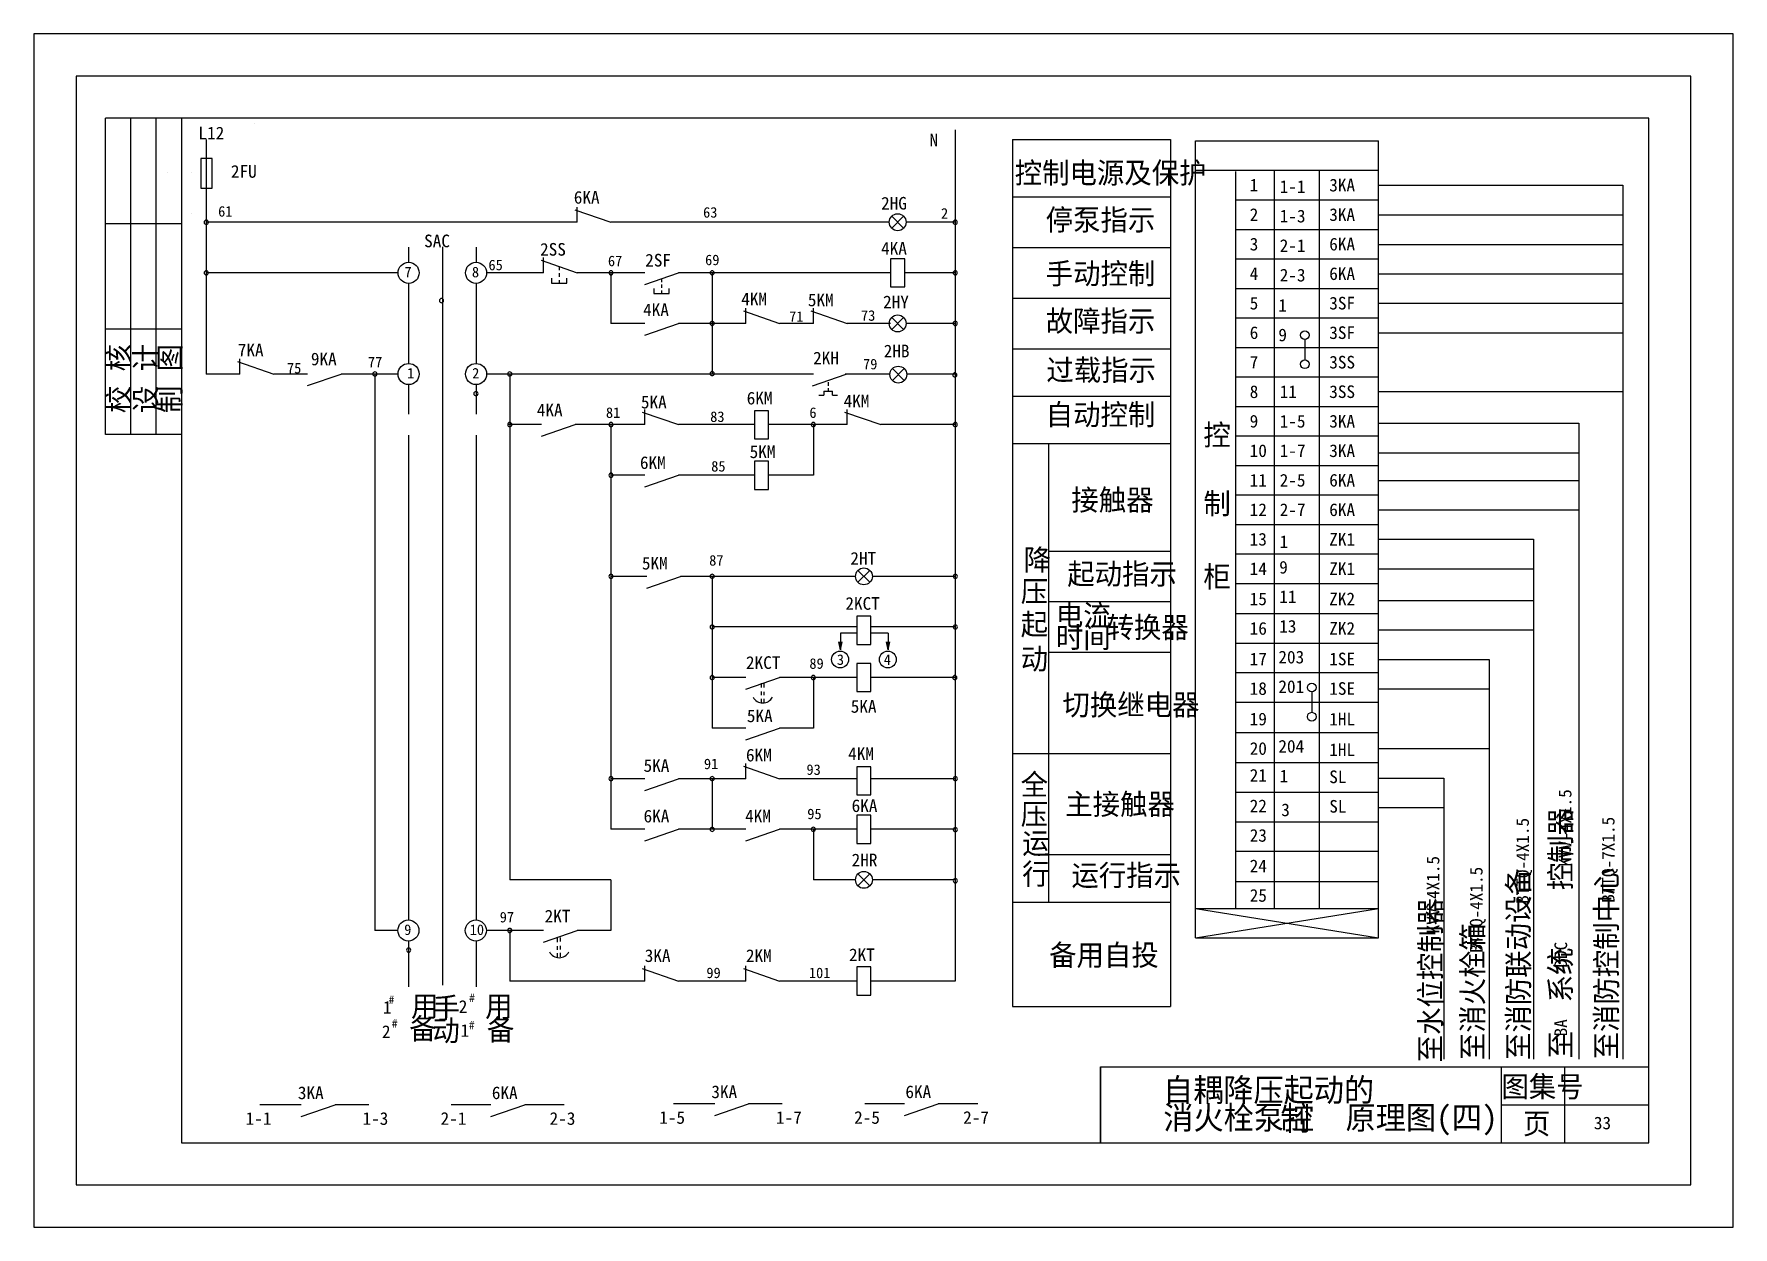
# Model space of a CAD drawing. Header units: metres. Extents: x 209 to 612, y 18 to 301.
import ezdxf

# ---------------------------------------------------------------- set-up
doc = ezdxf.new("R2010")
doc.units = ezdxf.units.M
for name, color, linetype in [('LGT1', 7, 'Continuous'), ('X2', 130, 'Continuous'), ('X4', 60, 'Continuous'), ('XX', 7, 'Continuous')]:
    doc.layers.add(name, color=color, linetype=linetype)

msp = doc.modelspace()

# ---------------------------------------------------------------- linework, layer by layer
for p, q in [((226.15, 205.54), (226.15, 280.54)), ((244.15, 280.54), (226.15, 280.54)), ((232.15, 205.54), (232.15, 280.54)), ((238.15, 205.54), (238.15, 280.54)), ((244.15, 255.54), (226.15, 255.54)), ((244.15, 230.54), (226.15, 230.54)), ((244.15, 205.54), (226.15, 205.54)), ((404.43, 158.44), (400.43, 158.44)), ((400.43, 158.44), (400.43, 154.44)), ((411.75, 158.44), (407.75, 158.44)), ((411.75, 158.44), (411.75, 154.44)), ((400.43, 154.44), (400.04, 156.37)), ((400.43, 154.44), (400.81, 156.37)), ((411.75, 154.44), (411.36, 156.37)), ((411.75, 154.44), (412.13, 156.37)), ((462.15, 55.54), (592.15, 55.54)), ((462.15, 55.54), (462.15, 37.54)), ((557.15, 55.54), (557.15, 37.54)), ((572.15, 55.54), (572.15, 37.54)), ((557.15, 46.54), (592.15, 46.54))]:
    msp.add_line(p, q)
for points in [[(209.15, 300.54), (209.15, 17.54), (612.15, 17.54), (612.15, 300.54)], [(219.15, 290.54), (219.15, 27.54), (602.15, 27.54), (602.15, 290.54)], [(244.15, 280.54), (244.15, 37.54), (592.15, 37.54), (592.15, 280.54)]]:
    msp.add_lwpolyline(points, close=True)
for points in [[(261.51, 279.27), (261.51, 279.27)], [(240.91, 267.62), (240.91, 267.62)], [(246.51, 267.62), (246.51, 267.62)], [(261.51, 269.67), (261.51, 269.67)], [(246.51, 258.02), (246.51, 258.02)]]:
    msp.add_lwpolyline(points)
for points in [[(305.31, 237.3, 1), (306.31, 237.3, 1)], [(313.48, 215.22, 1), (314.48, 215.22, 1)], [(369.51, 171.88, 1), (370.51, 171.88, 1)], [(427.18, 171.88, 1), (428.18, 171.88, 1)], [(369.51, 159.88, 1), (370.51, 159.88, 1)], [(427.18, 159.88, 1), (428.18, 159.88, 1)], [(297.53, 83.22, 1), (298.53, 83.22, 1)]]:
    msp.add_lwpolyline(points, format="xyb", close=True)
for centre, radius in [((298.01, 243.88), 2.5), ((314.01, 243.88), 2.5), ((298.01, 219.88), 2.5), ((314.01, 219.88), 2.5), ((400.35, 152.16), 2), ((411.67, 152.16), 2), ((297.96, 87.88), 2.5), ((313.96, 87.88), 2.5)]:
    msp.add_circle(centre, radius)
for points in [[(400.04, 156.37), (400.43, 154.44), (400.81, 156.37)], [(411.36, 156.37), (411.75, 154.44), (412.13, 156.37)]]:
    msp.add_solid(points)
at = {"layer": 'LGT1'}
msp.add_lwpolyline([(462.15, 37.54), (462.15, 55.54), (592.15, 55.54)], dxfattribs=at)
at = {"layer": 'X2'}
for p, q in [((250.01, 275.5), (250.01, 219.88)), ((427.66, 277.84), (427.66, 75.88)), ((337.42, 258.85), (346.01, 255.88)), ((338.01, 255.88), (338.01, 259.48)), ((338.01, 255.88), (250.01, 255.88)), ((412.01, 255.88), (346.01, 255.88)), ((396.01, 255.88), (392.01, 255.88)), ((412.6, 254.47), (415.43, 257.3)), ((415.43, 254.47), (412.6, 257.3)), ((427.66, 255.88), (416.01, 255.88)), ((329.42, 246.85), (338.01, 243.88)), ((330.01, 243.88), (330.01, 247.48)), ((295.51, 243.88), (250.01, 243.88)), ((330.01, 243.88), (316.51, 243.88)), ((333.72, 245.37), (333.72, 244.51)), ((333.72, 243.77), (333.72, 242.92)), ((333.72, 242.18), (333.72, 241.45)), ((354.01, 243.88), (338.01, 243.88)), ((346.01, 243.88), (346.01, 231.88)), ((354.01, 241.12), (362.01, 243.88)), ((358.01, 242.5), (358.01, 241.64)), ((412.34, 243.88), (362.01, 243.88)), ((370.01, 243.88), (370.01, 219.88)), ((427.66, 243.88), (415.68, 243.88)), ((358.01, 241.15), (358.01, 240.3)), ((358.01, 239.71), (358.01, 238.99)), ((377.42, 234.85), (386.01, 231.88)), ((378.01, 231.88), (378.01, 235.48)), ((393.42, 234.85), (402.01, 231.88)), ((394.01, 231.88), (394.01, 235.48)), ((354.01, 231.88), (346.01, 231.88)), ((354.01, 229.12), (362.01, 231.88)), ((370.01, 231.88), (362.01, 231.88)), ((378.01, 231.88), (370.01, 231.88)), ((394.01, 231.88), (386.01, 231.88)), ((412.01, 231.88), (402.01, 231.88)), ((412.34, 231.88), (407.68, 231.88)), ((412.6, 230.47), (415.43, 233.3)), ((415.43, 230.47), (412.6, 233.3)), ((427.66, 231.88), (416.01, 231.88)), ((257.42, 222.85), (266.01, 219.88)), ((258.01, 219.88), (258.01, 223.48)), ((258.01, 219.88), (250.01, 219.88)), ((274.01, 219.88), (266.01, 219.88)), ((274.01, 217.12), (282.01, 219.88)), ((295.51, 219.88), (282.01, 219.88)), ((290.01, 219.88), (290.01, 87.88)), ((394.01, 219.88), (316.51, 219.88)), ((322.01, 219.88), (322.01, 99.88)), ((393.77, 217.07), (401.77, 219.83)), ((397.51, 217.95), (397.51, 217.1)), ((412.16, 219.81), (401.55, 219.81)), ((415.58, 218.33), (412.75, 221.16)), ((412.75, 218.33), (415.58, 221.16)), ((427.66, 219.81), (416.16, 219.81)), ((395.33, 214.87), (396.47, 214.87)), ((396.47, 215.79), (396.47, 214.87)), ((396.47, 215.79), (398.55, 215.79)), ((397.51, 216.51), (397.51, 215.79)), ((398.55, 214.87), (398.55, 215.79)), ((398.55, 214.87), (399.77, 214.87)), ((353.42, 210.85), (362.01, 207.88)), ((354.01, 207.88), (354.01, 211.48)), ((401.42, 210.85), (410.01, 207.88)), ((402.01, 207.88), (402.01, 211.48)), ((329.51, 207.88), (321.51, 207.88)), ((329.51, 205.12), (337.51, 207.88)), ((354.01, 207.88), (337.51, 207.88)), ((346.01, 207.88), (346.01, 111.88)), ((380.05, 207.88), (362.01, 207.88)), ((402.01, 207.88), (383.39, 207.88)), ((394.01, 207.88), (394.01, 195.88)), ((412.01, 207.88), (410.01, 207.88)), ((427.66, 207.88), (410.01, 207.88)), ((354.01, 195.88), (346.01, 195.88)), ((354.01, 193.12), (362.01, 195.88)), ((380.05, 195.88), (362.01, 195.88)), ((394.01, 195.88), (383.39, 195.88)), ((404.6, 170.47), (407.43, 173.3)), ((407.43, 170.47), (404.6, 173.3)), ((354.01, 171.88), (346.01, 171.88)), ((354.51, 171.88), (346.51, 171.88)), ((354.51, 169.12), (362.51, 171.88)), ((370.51, 171.88), (362.51, 171.88)), ((404.01, 171.88), (362.51, 171.88)), ((370.01, 171.88), (370.01, 135.88)), ((427.66, 171.88), (408.01, 171.88)), ((412.01, 171.88), (408.01, 171.88)), ((404.34, 159.88), (370.01, 159.88)), ((427.66, 159.88), (407.68, 159.88)), ((378.01, 147.88), (370.01, 147.88)), ((378.01, 145.12), (386.01, 147.88)), ((381.64, 146.55), (381.64, 145.54)), ((382.23, 146.5), (382.23, 145.49)), ((404.34, 147.88), (386.01, 147.88)), ((394.01, 147.88), (394.01, 135.88)), ((427.66, 147.88), (407.68, 147.88)), ((412.34, 147.88), (407.68, 147.88)), ((381.64, 144.58), (381.64, 143.73)), ((381.64, 142.87), (381.64, 141.91)), ((382.23, 144.52), (382.23, 143.67)), ((382.23, 142.81), (382.23, 141.86)), ((378.01, 135.88), (370.01, 135.88)), ((378.01, 133.12), (386.01, 135.88)), ((394.01, 135.88), (386.01, 135.88)), ((377.42, 126.85), (386.01, 123.88)), ((378.01, 123.88), (378.01, 127.48)), ((354.01, 123.88), (346.01, 123.88)), ((354.01, 121.12), (362.01, 123.88)), ((378.01, 123.88), (362.01, 123.88)), ((370.01, 123.88), (370.01, 111.88)), ((404.34, 123.88), (386.01, 123.88)), ((427.66, 123.88), (407.68, 123.88)), ((412.01, 123.88), (408.01, 123.88)), ((354.01, 111.88), (346.01, 111.88)), ((354.01, 109.12), (362.01, 111.88)), ((378.01, 111.88), (362.01, 111.88)), ((378.01, 109.12), (386.01, 111.88)), ((404.34, 111.88), (386.01, 111.88)), ((394.01, 111.88), (394.01, 99.88)), ((427.66, 111.88), (407.68, 111.88)), ((404.6, 98.47), (407.43, 101.3)), ((407.43, 98.47), (404.6, 101.3)), ((346.01, 99.88), (322.01, 99.88)), ((346.01, 99.88), (346.01, 87.88)), ((404.01, 99.88), (394.01, 99.88)), ((427.66, 99.88), (408.01, 99.88)), ((295.46, 87.88), (290.01, 87.88)), ((330.01, 87.88), (316.46, 87.88)), ((322.01, 87.88), (322.01, 75.88)), ((330.01, 85.12), (338.01, 87.88)), ((333.25, 86.15), (333.25, 85.14)), ((333.97, 86.24), (333.97, 85.23)), ((346.01, 87.88), (338.01, 87.88)), ((333.25, 84.18), (333.25, 83.33)), ((333.25, 82.47), (333.25, 81.51)), ((333.97, 84.26), (333.97, 83.41)), ((333.97, 82.55), (333.97, 81.6)), ((353.42, 78.85), (362.01, 75.88)), ((354.01, 75.88), (354.01, 79.48)), ((377.42, 78.85), (386.01, 75.88)), ((378.01, 75.88), (378.01, 79.48)), ((354.01, 75.88), (322.01, 75.88)), ((378.01, 75.88), (362.01, 75.88)), ((404.34, 75.88), (386.01, 75.88)), ((427.66, 75.88), (407.68, 75.88))]:
    msp.add_line(p, q, dxfattribs=at)
for points in [[(248.72, 270.99), (248.72, 263.98), (251.39, 263.98), (251.39, 270.99)], [(412.34, 247.22), (412.34, 240.54), (415.68, 240.54), (415.68, 247.22)], [(380.05, 211.17), (380.05, 204.49), (383.39, 204.49), (383.39, 211.17)], [(380.05, 199.17), (380.05, 192.49), (383.39, 192.49), (383.39, 199.17)], [(404.34, 162.43), (404.34, 155.75), (407.68, 155.75), (407.68, 162.43)], [(404.34, 151.22), (404.34, 144.54), (407.68, 144.54), (407.68, 151.22)], [(404.34, 126.72), (404.34, 120.04), (407.68, 120.04), (407.68, 126.72)], [(404.34, 115.22), (404.34, 108.54), (407.68, 108.54), (407.68, 115.22)], [(404.34, 79.22), (404.34, 72.54), (407.68, 72.54), (407.68, 79.22)]]:
    msp.add_lwpolyline(points, close=True, dxfattribs=at)
for points in [[(249.51, 255.88, 1), (250.51, 255.88, 1)], [(427.16, 255.88, 1), (428.16, 255.88, 1)], [(427.16, 255.88, 1), (428.16, 255.88, 1)], [(249.51, 243.88, 1), (250.51, 243.88, 1)], [(345.51, 243.88, 1), (346.51, 243.88, 1)], [(369.51, 243.88, 1), (370.51, 243.88, 1)], [(427.16, 243.88, 1), (428.16, 243.88, 1)], [(427.16, 243.88, 1), (428.16, 243.88, 1)], [(369.51, 231.88, 1), (370.51, 231.88, 1)], [(427.16, 231.88, 1), (428.16, 231.88, 1)], [(427.16, 231.88, 1), (428.16, 231.88, 1)], [(289.51, 219.88, 1), (290.51, 219.88, 1)], [(321.51, 219.88, 1), (322.51, 219.88, 1)], [(369.51, 219.99, 1), (370.51, 219.99, 1)], [(427.07, 219.67, 1), (428.07, 219.67, 1)], [(321.51, 207.88, 1), (322.51, 207.88, 1)], [(345.51, 207.88, 1), (346.51, 207.88, 1)], [(393.51, 207.88, 1), (394.51, 207.88, 1)], [(427.16, 207.88, 1), (428.16, 207.88, 1)], [(427.16, 207.88, 1), (428.16, 207.88, 1)], [(345.51, 195.88, 1), (346.51, 195.88, 1)], [(345.51, 171.88, 1), (346.51, 171.88, 1)], [(369.51, 147.88, 1), (370.51, 147.88, 1)], [(393.51, 147.88, 1), (394.51, 147.88, 1)], [(427.07, 147.88, 1), (428.07, 147.88, 1)], [(345.51, 123.88, 1), (346.51, 123.88, 1)], [(369.51, 123.88, 1), (370.51, 123.88, 1)], [(427.18, 123.88, 1), (428.18, 123.88, 1)], [(369.51, 111.88, 1), (370.51, 111.88, 1)], [(393.51, 111.88, 1), (394.51, 111.88, 1)], [(427.18, 111.8, 1), (428.18, 111.8, 1)], [(427.18, 99.67, 1), (428.18, 99.67, 1)], [(321.51, 87.88, 1), (322.51, 87.88, 1)]]:
    msp.add_lwpolyline(points, format="xyb", close=True, dxfattribs=at)
for points in [[(331.89, 242.63), (331.89, 241.45), (335.54, 241.45), (335.54, 242.63)], [(356.19, 240.17), (356.19, 238.99), (359.84, 238.99), (359.83, 240.17)]]:
    msp.add_lwpolyline(points, dxfattribs=at)
for centre in [(414.01, 255.88), (414.01, 231.88), (414.16, 219.74), (406.01, 171.88), (406.01, 99.88)]:
    msp.add_circle(centre, 2, dxfattribs=at)
for centre in [(382.01, 144.41), (333.72, 83.98)]:
    msp.add_arc(centre, 2.56, 206.81, 333.19, dxfattribs=at)
at = {"layer": 'X4'}
for p, q in [((441.27, 275.5), (441.27, 69.88)), ((441.27, 275.5), (478.7, 275.5)), ((478.7, 275.5), (478.7, 69.88)), ((484.68, 86.11), (484.68, 275.2)), ((484.68, 275.2), (528.05, 275.2)), ((528.05, 86.11), (528.05, 275.2)), ((484.68, 268.2), (528.05, 268.2)), ((494.25, 93.09), (494.25, 267.9)), ((503.43, 93.09), (503.43, 268.2)), ((514.09, 93.09), (514.09, 268.2)), ((528.05, 264.64), (586.01, 264.64)), ((586.01, 264.64), (586.01, 57.34)), ((441.27, 261.88), (478.7, 261.88)), ((494.25, 261.2), (528.05, 261.2)), ((494.25, 254.2), (528.05, 254.2)), ((528.05, 257.64), (586.01, 257.64)), ((441.27, 249.88), (478.7, 249.88)), ((528.05, 250.64), (586.01, 250.64)), ((494.25, 247.2), (528.05, 247.2)), ((528.05, 243.64), (586.01, 243.64)), ((441.27, 237.88), (478.7, 237.88)), ((494.25, 240.2), (528.05, 240.2)), ((528.05, 236.67), (586.01, 236.67)), ((494.25, 233.2), (528.05, 233.2)), ((441.27, 225.88), (478.7, 225.88)), ((494.25, 226.2), (528.05, 226.2)), ((510.61, 228.08), (510.61, 223.22)), ((528.05, 229.67), (586.01, 229.67)), ((494.25, 219.2), (528.05, 219.2)), ((441.27, 214.61), (478.7, 214.61)), ((528.1, 215.7), (586.01, 215.7)), ((494.25, 212.2), (528.05, 212.2)), ((528.05, 208.21), (575.55, 208.21)), ((575.55, 208.21), (575.55, 57.34)), ((441.27, 203.41), (478.7, 203.41)), ((449.77, 203.41), (449.77, 129.88)), ((494.25, 205.2), (528.05, 205.2)), ((494.25, 198.2), (528.05, 198.2)), ((528.05, 201.21), (575.55, 201.21)), ((528.05, 194.64), (575.55, 194.64)), ((494.25, 191.2), (528.05, 191.2)), ((528.05, 187.64), (575.55, 187.64)), ((494.25, 184.2), (528.05, 184.2)), ((449.77, 177.88), (478.7, 177.88)), ((528.05, 180.68), (564.86, 180.68)), ((564.86, 180.68), (564.86, 57.34)), ((494.25, 177.2), (528.05, 177.2)), ((528.05, 173.68), (564.86, 173.68)), ((494.25, 170.2), (528.05, 170.2)), ((449.77, 165.88), (478.7, 165.88)), ((528.05, 166.18), (564.86, 166.18)), ((494.25, 163.04), (528.05, 163.04)), ((528.05, 159.18), (564.86, 159.18)), ((449.77, 153.88), (478.7, 153.88)), ((494.25, 156.04), (528.05, 156.04)), ((528.05, 152.2), (554.29, 152.2)), ((554.29, 152.2), (554.29, 57.34)), ((494.25, 149.04), (528.05, 149.04)), ((528.05, 145.2), (554.29, 145.2)), ((494.25, 142.04), (528.05, 142.04)), ((512.22, 144.48), (512.22, 139.63)), ((494.25, 134.84), (528.05, 134.84)), ((441.27, 129.88), (478.7, 129.88)), ((449.77, 129.88), (449.77, 94.6)), ((528.05, 131.05), (554.29, 131.05)), ((494.25, 127.69), (528.05, 127.69)), ((528.05, 124.02), (543.52, 124.02)), ((543.52, 124.02), (543.52, 57.34)), ((494.25, 120.69), (528.05, 120.69)), ((528.05, 117.02), (543.52, 117.02)), ((494.25, 113.69), (528.05, 113.69)), ((449.77, 105.88), (478.7, 105.88)), ((494.25, 106.69), (528.05, 106.69)), ((494.25, 99.48), (528.05, 99.48)), ((441.27, 94.6), (478.7, 94.6)), ((484.68, 93.09), (528.05, 93.09)), ((484.68, 86.11), (528.05, 93.09)), ((484.68, 93.09), (528.05, 86.11)), ((484.68, 86.11), (528.05, 86.11)), ((441.27, 69.88), (478.7, 69.88)), ((272.56, 46.49), (262.72, 46.49)), ((272.56, 43.73), (280.56, 46.49)), ((288.56, 46.49), (280.56, 46.49)), ((317.54, 46.49), (308.13, 46.49)), ((317.54, 43.73), (325.54, 46.49)), ((334.94, 46.49), (325.54, 46.49)), ((370.65, 46.73), (360.81, 46.73)), ((370.65, 43.97), (378.65, 46.73)), ((386.65, 46.73), (378.65, 46.73)), ((415.63, 46.73), (406.22, 46.73)), ((415.63, 43.97), (423.63, 46.73)), ((433.03, 46.73), (423.63, 46.73))]:
    msp.add_line(p, q, dxfattribs=at)
for centre in [(510.61, 229.11), (510.61, 222.19), (512.22, 145.51), (512.22, 138.6)]:
    msp.add_circle(centre, 1.03, dxfattribs=at)
at = {"layer": 'XX'}
for p, q in [((298.01, 249.98), (298.01, 246.38)), ((306.01, 250.04), (306.01, 74.94)), ((314.01, 249.98), (314.01, 246.38)), ((298.01, 241.38), (298.01, 222.38)), ((314.01, 241.38), (314.01, 222.38)), ((298.01, 217.38), (298.01, 210.38)), ((314.01, 217.38), (314.01, 210.38)), ((298.01, 205.38), (298.01, 90.38)), ((314.01, 205.38), (314.01, 90.38)), ((298.01, 85.38), (298.01, 74.48)), ((314.01, 85.38), (314.01, 74.48))]:
    msp.add_line(p, q, dxfattribs=at)

# ---------------------------------------------------------------- texts
for s, p in [('校 核', (231.7, 210.6)), ('设 计', (238.14, 210.6)), ('制 图', (243.91, 210.6))]:
    msp.add_text(s, height=5, rotation=90).set_placement(p)
for s, height, p in [('3', 2.5, (399.59, 150.88)), ('4', 2.5, (410.71, 150.88)), ('图集号', 5, (557.22, 48.34)), ('页', 5, (562.32, 39.58))]:
    msp.add_text(s, height=height).set_placement(p)
at = {"layer": 'X4'}
for s, height, p in [('L12', 3, (248.16, 275.54)), ('N', 3, (421.56, 273.9)), ('控制电源及保护', 5, (441.77, 265.1)), ('2FU', 3, (255.86, 266.44)), ('1', 3, (497.51, 263.19)), ('3KA', 3, (516.38, 263.19)), ('6KA', 3, (337.19, 260.29)), ('1-1', 3, (504.63, 262.84)), ('61', 2.5, (252.83, 257.22)), ('63', 2.5, (367.86, 256.98)), ('2HG', 3, (410.08, 258.89)), ('2', 2.5, (424.29, 256.74)), ('停泵指示', 5, (449.12, 253.96)), ('2', 3, (497.51, 256.19)), ('1-3', 3, (504.63, 255.84)), ('3KA', 3, (516.38, 256.19)), ('SAC', 3, (301.69, 249.95)), ('2SS', 3, (329.19, 247.95)), ('4KA', 3, (410.08, 248.19)), ('3', 3, (497.51, 249.19)), ('2-1', 3, (504.63, 248.84)), ('6KA', 3, (516.38, 249.19)), ('65', 2.5, (316.95, 244.5)), ('67', 2.5, (345.29, 245.46)), ('2SF', 3, (354.13, 245.38)), ('69', 2.5, (368.34, 245.7)), ('手动控制', 5, (449.12, 241.2)), ('7', 2.5, (297.02, 242.82)), ('8', 2.5, (313.02, 242.82)), ('4', 3, (497.51, 242.19)), ('2-3', 3, (504.63, 241.84)), ('6KA', 3, (516.38, 242.19)), ('4KM', 3, (376.91, 236.19)), ('5KM', 3, (392.71, 235.95)), ('2HY', 3, (410.55, 235.48)), ('5', 3, (497.51, 235.19)), ('3SF', 3, (516.38, 235.19)), ('4KA', 3, (353.63, 233.61)), ('71', 2.5, (388.27, 232.27)), ('73', 2.5, (405.32, 232.51)), ('故障指示', 5, (449.12, 229.96)), ('1', 3, (504.31, 234.65)), ('6', 3, (497.51, 228.19)), ('9', 3, (504.31, 227.65)), ('3SF', 3, (516.38, 228.19)), ('7KA', 3, (257.49, 224.06)), ('2HB', 3, (410.7, 223.84)), ('75', 2.5, (269.16, 220.03)), ('9KA', 3, (274.83, 221.95)), ('77', 2.5, (288.37, 221.47)), ('2KH', 3, (393.95, 222.16)), ('79', 2.5, (405.8, 220.99)), ('过载指示', 5, (449.28, 218.31)), ('7', 3, (497.51, 221.19)), ('3SS', 3, (516.38, 221.19)), ('1', 2.5, (297.65, 218.82)), ('2', 2.5, (313.09, 218.82)), ('5KA', 3, (353.11, 211.72)), ('6KM', 3, (378.2, 212.66)), ('4KM', 3, (401.19, 211.95)), ('8', 3, (497.51, 214.19)), ('11', 3, (504.63, 214.18)), ('3SS', 3, (516.38, 214.19)), ('4KA', 3, (328.42, 209.84)), ('81', 2.5, (344.81, 209.47)), ('83', 2.5, (369.54, 208.51)), ('6', 2.5, (393.07, 209.47)), ('自动控制', 5, (449.12, 207.76)), ('9', 3, (497.51, 207.19)), ('1-5', 3, (504.63, 207.18)), ('3KA', 3, (516.38, 207.19)), ('控', 5, (486.53, 202.94)), ('5KM', 3, (378.9, 199.94)), ('10', 3, (497.51, 200.19)), ('1-7', 3, (504.63, 200.18)), ('3KA', 3, (516.38, 200.19)), ('6KM', 3, (352.88, 197.36)), ('85', 2.5, (369.78, 196.75)), ('11', 3, (497.51, 193.19)), ('2-5', 3, (504.63, 193.18)), ('6KA', 3, (516.38, 193.19)), ('接触器', 5, (455.21, 187.52)), ('制', 5, (486.53, 186.65)), ('12', 3, (497.51, 186.19)), ('2-7', 3, (504.63, 186.18)), ('6KA', 3, (516.38, 186.19)), ('13', 3, (497.51, 179.19)), ('1', 3, (504.59, 178.6)), ('ZK1', 3, (516.38, 179.19)), ('2HT', 3, (402.78, 174.65)), ('降', 5, (443.88, 173.28)), ('5KM', 3, (353.35, 173.51)), ('87', 2.5, (369.3, 174.43)), ('起动指示', 5, (454.24, 169.96)), ('柜', 5, (486.53, 169.3)), ('14', 3, (497.51, 172.19)), ('9', 3, (504.51, 172.54)), ('ZK1', 3, (516.38, 172.19)), ('压', 5, (443.19, 165.83)), ('2KCT', 3, (401.61, 163.95)), ('电流', 5, (451.54, 160.15)), ('15', 3, (497.51, 165.04)), ('11', 3, (504.51, 165.54)), ('ZK2', 3, (516.38, 165.04)), ('起', 5, (443.19, 158)), ('转换器', 5, (463.56, 157.28)), ('13', 3, (504.51, 158.54)), ('时间', 5, (451.54, 154.92)), ('16', 3, (497.51, 158.04)), ('ZK2', 3, (516.38, 158.04)), ('动', 5, (443.19, 149.8)), ('17', 3, (497.51, 150.78)), ('203', 3, (504.31, 151.23)), ('1SE', 3, (516.38, 150.78)), ('2KCT', 3, (378.03, 149.93)), ('89', 2.5, (393.07, 149.95)), ('18', 3, (497.51, 143.78)), ('201', 3, (504.31, 144.23)), ('1SE', 3, (516.38, 143.78)), ('5KA', 3, (402.88, 139.53)), ('切换继电器', 5, (453.1, 138.92)), ('5KA', 3, (378.24, 137.3)), ('19', 3, (497.51, 136.55)), ('1HL', 3, (516.38, 136.51)), ('204', 3, (504.31, 130.08)), ('6KM', 3, (378.03, 127.99)), ('4KM', 3, (402.26, 128.33)), ('20', 3, (497.51, 129.55)), ('1HL', 3, (516.38, 129.26)), ('5KA', 3, (353.74, 125.51)), ('91', 2.5, (368.06, 126.15)), ('93', 2.5, (392.38, 124.79)), ('全', 5, (443.19, 120.02)), ('21', 3, (497.51, 123.19)), ('1', 3, (504.59, 123)), ('SL', 3, (516.38, 122.83)), ('主接触器', 5, (453.76, 115.35)), ('6KA', 3, (403.09, 115.99)), ('压', 5, (443.19, 112.97)), ('22', 3, (497.51, 115.94)), ('3', 3, (504.99, 115)), ('SL', 3, (516.38, 115.83)), ('6KA', 3, (353.74, 113.51)), ('4KM', 3, (377.82, 113.51)), ('95', 2.5, (392.57, 114.29)), ('运', 5, (443.53, 106.07)), ('23', 3, (497.51, 108.94)), ('2HR', 3, (403.09, 103.11)), ('行', 5, (443.53, 98.79)), ('运行指示', 5, (455.21, 98.47)), ('24', 3, (497.51, 101.7)), ('25', 3, (497.51, 94.7)), ('2KT', 3, (330.27, 89.78)), ('9', 2.5, (296.96, 86.82)), ('10', 2.5, (312.5, 86.82)), ('97', 2.5, (319.62, 89.8)), ('备用自投', 5, (449.94, 79.55)), ('3KA', 3, (354.02, 80.41)), ('2KM', 3, (378.02, 80.41)), ('2KT', 3, (402.47, 80.61)), ('99', 2.5, (368.64, 76.58)), ('101', 2.5, (392.96, 76.58)), ('   用', 5, (288.39, 67.44)), ('手', 5, (303.65, 66.98)), ('#', 2, (312.36, 70.88)), ('  用', 5, (309.37, 67.39)), ('1 ', 3, (291.94, 68.14)), ('#', 2, (293.28, 70.48)), ('2 ', 3, (309.9, 68.34)), ('2 ', 3, (291.68, 62.38)), ('#', 2, (294.03, 64.8)), ('  备', 5, (291.37, 62.09)), ('动', 5, (303.65, 61.63)), ('1 ', 3, (310.32, 62.66)), ('#', 2, (312.31, 64.42)), ('  备', 5, (309.78, 61.84)), ('自耦降压起动的', 5.5, (476.96, 47.29)), ('3KA', 3, (271.74, 47.88)), ('6KA', 3, (317.75, 47.88)), ('3KA', 3, (369.82, 48.12)), ('6KA', 3, (415.84, 48.12)), ('1-1', 3, (259.37, 41.78)), ('1-3', 3, (287.07, 41.78)), ('2-1', 3, (305.59, 41.78)), ('2-3', 3, (331.45, 41.78)), ('1-5', 3, (357.46, 42.02)), ('1-7', 3, (385.16, 42.02)), ('2-5', 3, (403.68, 42.02)), ('2-7', 3, (429.54, 42.02)), ('消火栓泵控  原理图(四)', 5.5, (477.02, 40.73)), ('制', 5.5, (504.74, 40.46)), ('33', 3, (579.14, 40.72))]:
    msp.add_text(s, height=height, dxfattribs=at).set_placement(p)
for s, height, p in [('KVV-4X1.5', 3, (573.82, 103.02)), ('BTTQ-4X1.5', 3, (563.72, 94.18)), ('至  系统    控制器 ', 5, (573.74, 57.54)), ('BTTQ-7X1.5', 3, (584.04, 94.44)), ('KVV-4X1.5', 3, (542.49, 87.19)), ('BTTQ-4X1.5', 3, (552.74, 82.58)), ('至消防联动设备', 5, (563.74, 57.16)), ('至消防控制中心 ', 5, (584.62, 57.29)), ('至水位控制器 ', 5, (542.88, 56.61)), ('至消火栓箱 ', 5, (552.88, 57.12)), ('BA      DDC', 3, (572.8, 62.75))]:
    msp.add_text(s, height=height, rotation=90, dxfattribs=at).set_placement(p)

doc.saveas('drawing.dxf')
